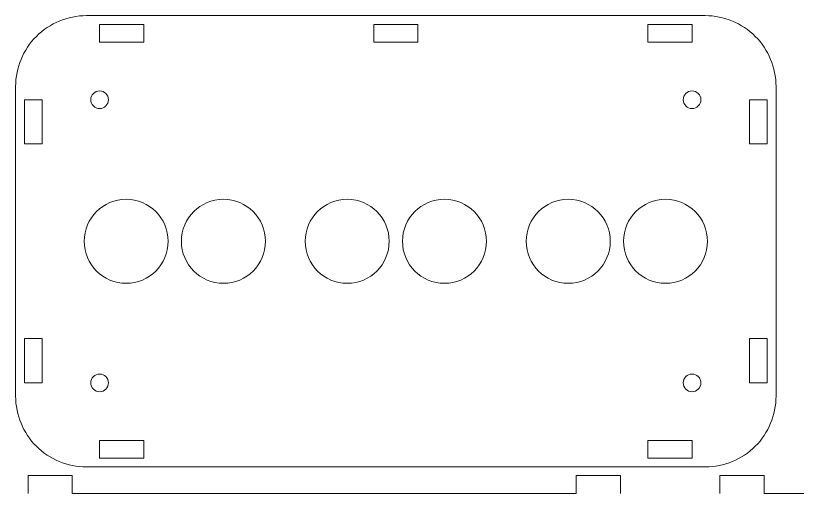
# Model space of a CAD drawing. Header units: inches. Extents: x -2 to 494, y -173 to 113.
# Drawn here: x 176 to 352.8, y -0.1 to 107.8 of the extents above; entities that cross this region are included whole.
import ezdxf

# ---------------------------------------------------------------- set-up
doc = ezdxf.new("R2010")
doc.units = ezdxf.units.IN
doc.header["$MEASUREMENT"] = 0
doc.layers.add('Cut', color=7, linetype='Continuous', lineweight=5)

msp = doc.modelspace()

# ---------------------------------------------------------------- linework, layer by layer
at = {"layer": 'Cut', "lineweight": 5}
for p, q in [((195, 105.83), (195, 101.83)), ((195, 105.83), (205, 105.83)), ((205, 105.83), (205, 101.83)), ((257, 105.83), (257, 101.83)), ((257, 105.83), (267, 105.83)), ((267, 105.83), (267, 101.83)), ((319, 101.83), (319, 105.83)), ((319, 105.83), (329, 105.83)), ((329, 101.83), (329, 105.83)), ((182, 88.83), (178, 88.83)), ((178, 88.83), (178, 78.83)), ((346, 88.83), (342, 88.83)), ((346, 88.83), (346, 78.83)), ((182, 78.83), (178, 78.83)), ((346, 78.83), (342, 78.83)), ((178, 34.83), (182, 34.83)), ((178, 34.83), (178, 24.83)), ((342, 34.83), (346, 34.83)), ((346, 34.83), (346, 24.83)), ((178, 24.83), (182, 24.83)), ((342, 24.83), (346, 24.83)), ((195, 11.83), (195, 7.83)), ((205, 11.83), (205, 7.83)), ((319, 7.83), (319, 11.83)), ((329, 7.83), (329, 11.83)), ((195, 7.83), (205, 7.83)), ((319, 7.83), (329, 7.83)), ((178.82, 3.86), (178.82, -0.14)), ((178.82, 3.86), (188.82, 3.86)), ((188.82, 3.86), (188.82, -0.14)), ((302.82, 3.86), (312.82, 3.86)), ((302.82, 3.86), (302.82, -0.14)), ((312.82, 3.86), (312.82, -0.14)), ((335.31, 3.86), (335.31, -0.14)), ((335.31, 3.86), (345.31, 3.86)), ((345.31, 3.86), (345.31, -0.14)), ((188.82, -0.14), (302.82, -0.14)), ((345.31, -0.14), (389.31, -0.14))]:
    msp.add_line(p, q, dxfattribs=at)
for points in [[(332, 107.83), (192, 107.83, 0.414214), (176, 91.83), (176, 88.83)], [(348, 21.83), (348, 91.83, 0.414214), (332, 107.83), (329, 107.83)], [(176, 91.83), (176, 21.83, 0.414214), (192, 5.83), (195, 5.83)], [(329, 5.83), (332, 5.83, 0.414214), (348, 21.83), (348, 24.83)]]:
    msp.add_lwpolyline(points, format="xyb", dxfattribs=at)
for points in [[(319, 107.83), (205, 107.83)], [(205, 101.83), (195, 101.83)], [(267, 101.83), (257, 101.83)], [(329, 101.83), (319, 101.83)], [(182, 88.83), (182, 78.83)], [(342, 78.83), (342, 88.83)], [(176, 78.83), (176, 34.83)], [(348, 34.83), (348, 78.83)], [(182, 34.83), (182, 24.83)], [(342, 24.83), (342, 34.83)], [(195, 11.83), (205, 11.83)], [(319, 11.83), (329, 11.83)], [(192, 5.83), (332, 5.83)]]:
    msp.add_lwpolyline(points, dxfattribs=at)
for centre, radius in [((195, 88.83), 2), ((329, 88.83), 2), ((201, 56.83), 9.5), ((223, 56.83), 9.5), ((251, 56.83), 9.5), ((273, 56.83), 9.5), ((301, 56.83), 9.5), ((323, 56.83), 9.5), ((195, 24.83), 2), ((329, 24.83), 2)]:
    msp.add_circle(centre, radius, dxfattribs=at)

doc.saveas('drawing.dxf')
